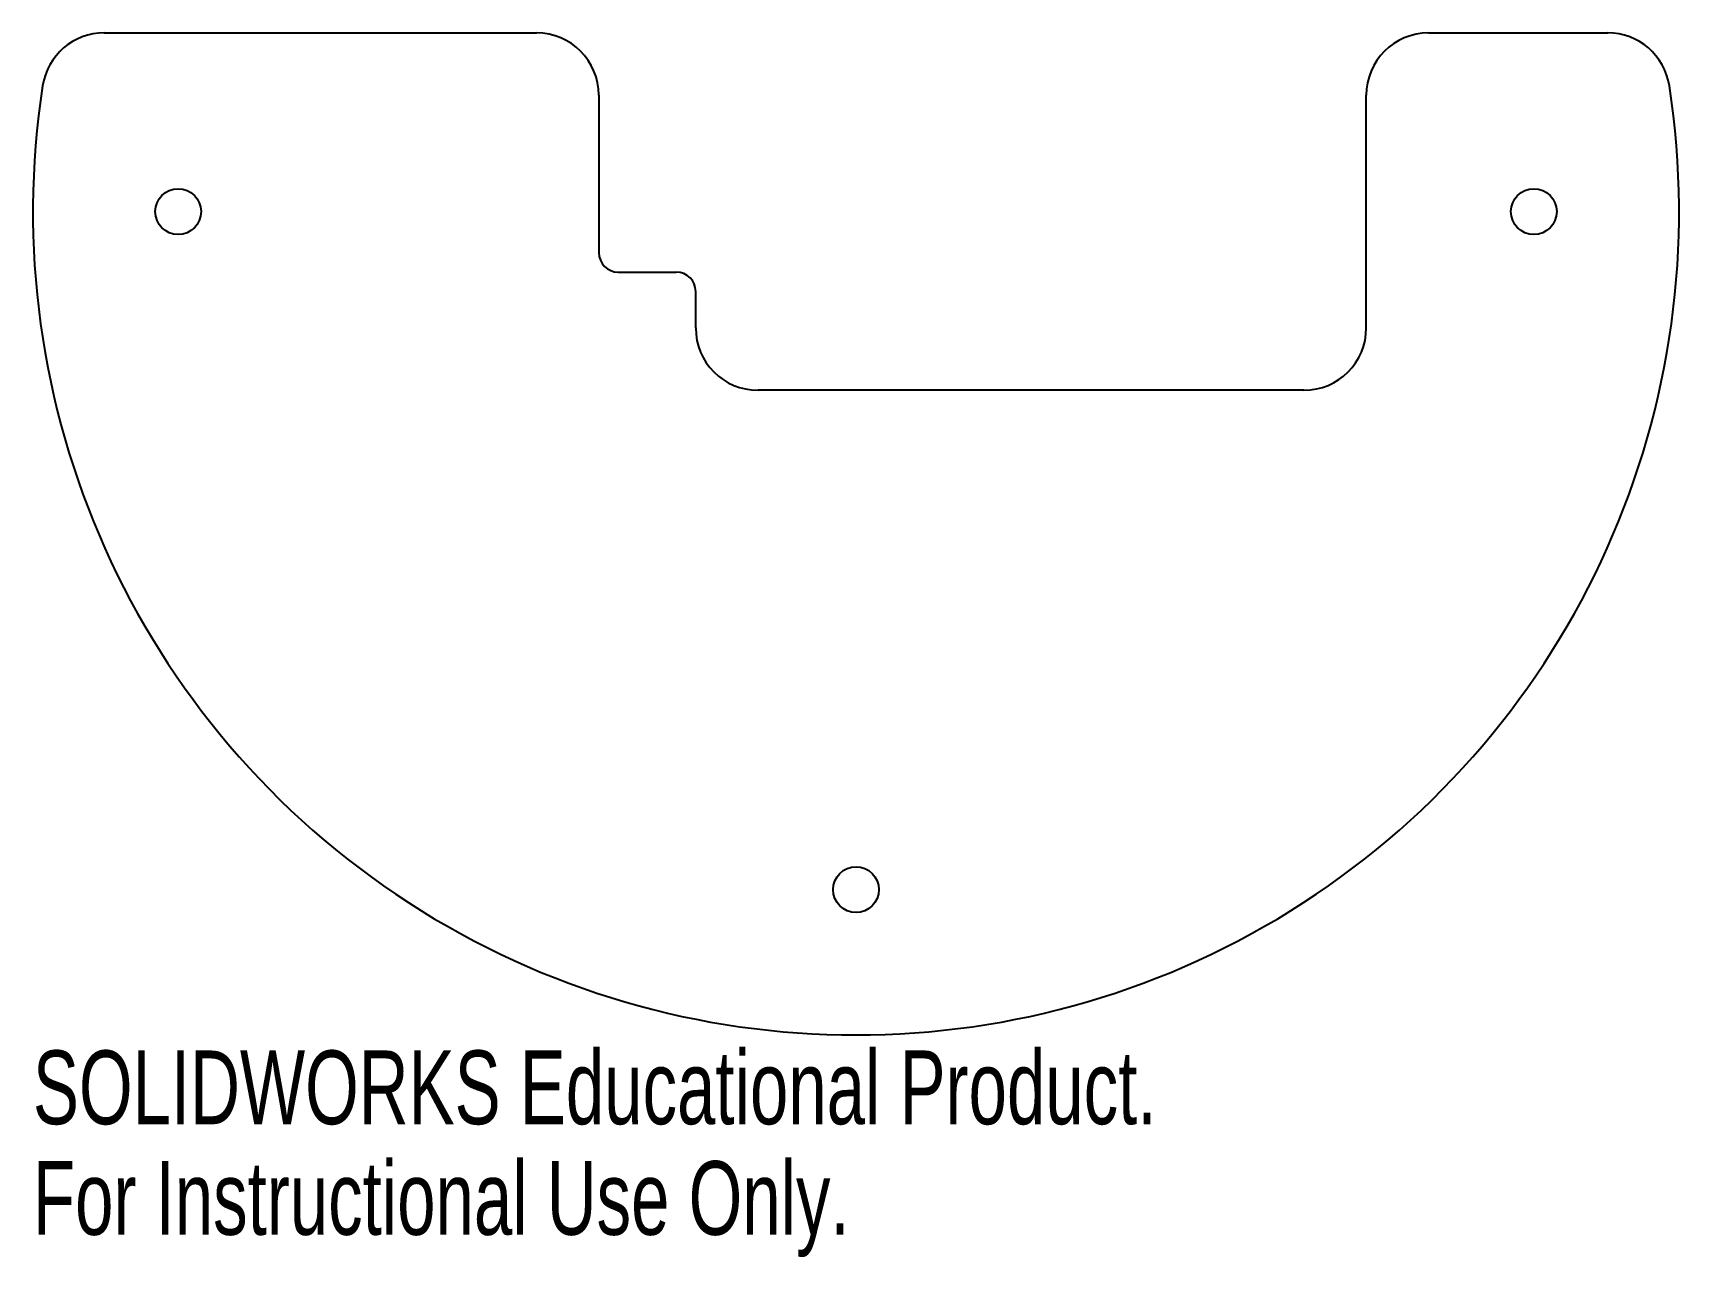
# Model space of a CAD drawing. Header units: inches. Extents: x -2.12 to 2.12, y -2.7 to 0.46.
import ezdxf

# ---------------------------------------------------------------- set-up
doc = ezdxf.new("R2010")
doc.units = ezdxf.units.IN
doc.header["$MEASUREMENT"] = 0
doc.styles.add('SLDTEXTSTYLE0', font='TXT', dxfattribs={"width": 0.7})

msp = doc.modelspace()

# ---------------------------------------------------------------- linework, layer by layer
at = {"color": 7, "linetype": 'Continuous', "lineweight": 25}
for p, q in [((-1.941, 0.4611), (-0.8248, 0.4611)), ((1.4783, 0.4611), (1.941, 0.4611)), ((-0.6639, 0.3002), (-0.6639, -0.1062)), ((1.3174, -0.3002), (1.3174, 0.3002)), ((-0.6139, -0.1562), (-0.4639, -0.1562)), ((-0.4139, -0.3002), (-0.4139, -0.2062)), ((1.1565, -0.4611), (-0.253, -0.4611))]:
    msp.add_line(p, q, dxfattribs=at)
for centre in [(-1.75, 0), (1.75, 0), (0, -1.75)]:
    msp.add_circle(centre, 0.0591, dxfattribs=at)
for centre, radius, start, end in [((-1.941, 0.3002), 0.1609, 90, 171.2082), ((-0.8248, 0.3002), 0.1609, 0, 90), ((1.4783, 0.3002), 0.1609, 90, 180), ((1.941, 0.3002), 0.1609, 8.7918, 90), ((0, 0), 2.125, 171.2082, 8.7918), ((-0.6139, -0.1062), 0.05, 180, 270), ((-0.4639, -0.2062), 0.05, 0, 90), ((-0.253, -0.3002), 0.1609, 180, 270), ((1.1565, -0.3002), 0.1609, 270, 0)]:
    msp.add_arc(centre, radius, start, end, dxfattribs=at)

# ---------------------------------------------------------------- texts
at = {"color": 7, "linetype": 'Continuous', "char_height": 0.1903, "attachment_point": 1, "style": 'SLDTEXTSTYLE0'}
for s, insert in [('SOLIDWORKS Educational Product.', (-2.125, -2.1651)), ('For Instructional Use Only.', (-2.125, -2.4506))]:
    msp.add_mtext(s, dxfattribs=dict(at, insert=insert))

doc.saveas('drawing.dxf')
